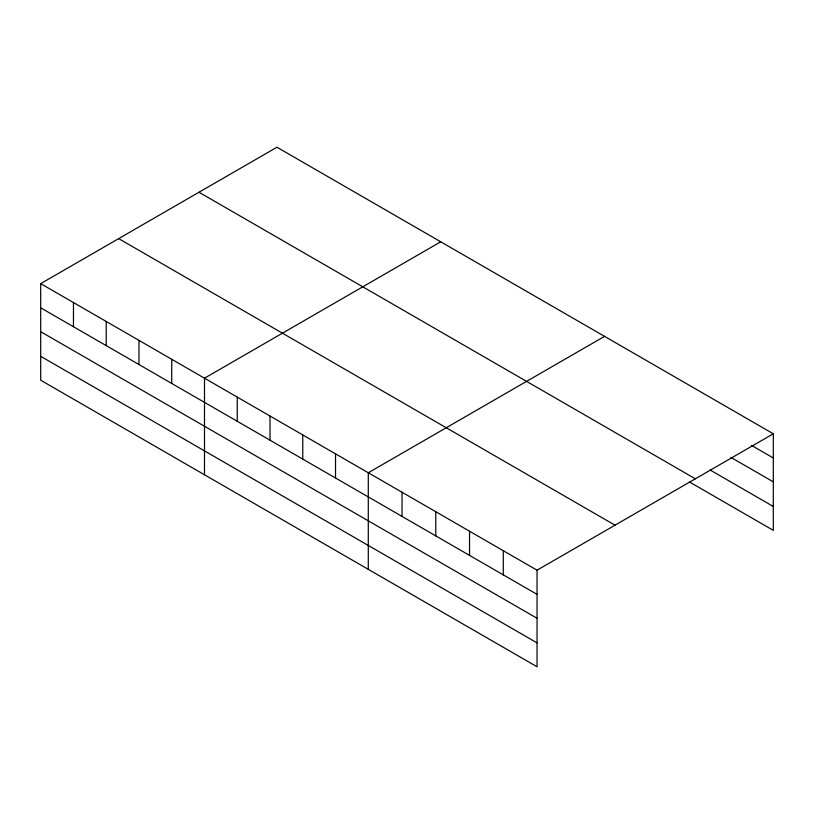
<?xml version="1.0" encoding="UTF-8"?>
<svg xmlns="http://www.w3.org/2000/svg" width="814" height="814" viewBox="0 0 814 814"><rect width="100%" height="100%" fill="white"/><g stroke="black" fill="none" stroke-linecap="round" stroke-linejoin="round"><path stroke-width="1.22" d="M537.047 618.264L537.047 570.197L40.7 283.638L40.7 380.209L537.047 666.768L537.047 618.264L40.7 331.695M689.468 481.969L773.3 530.362L773.3 433.791L276.953 147.232L40.7 283.638M440.75 241.799L204.497 378.195L204.497 474.776M604.548 336.365L368.284 472.761L368.284 569.342M537.047 570.197L773.3 433.791M751.526 445.39L773.3 457.967M730.84 457.346L773.3 481.857M710.154 470.014L773.3 506.471M198.992 192.246L695.339 478.805M118.661 238.624L615.008 525.183M40.7 307.804L537.047 594.362M40.7 356.318L537.047 642.877M503.286 550.712L503.286 574.877M469.536 531.227L469.536 555.392M435.785 511.731L435.785 535.907M402.035 492.246L402.035 516.422M335.531 453.856L335.531 478.022M302.767 434.941L302.767 459.106M270.014 416.025L270.014 440.201M237.25 397.11L237.25 421.286M171.734 359.289L171.734 383.455M138.98 340.374L138.98 364.54M106.217 321.459L106.217 345.635M73.464 302.543L73.464 326.719"/></g></svg>
